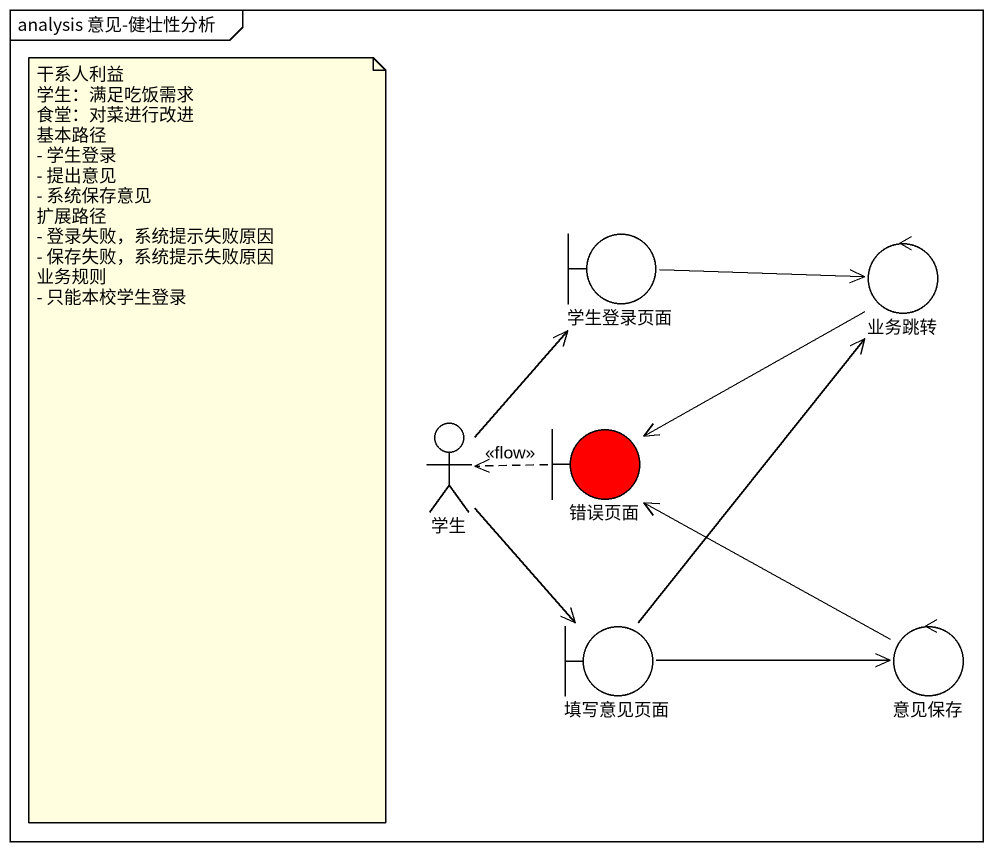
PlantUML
@startuml
mainframe analysis 意见-健壮性分析
boundary 学生登录页面
control 业务跳转
actor 学生
boundary 错误页面 #FF0000
boundary 填写意见页面
control 意见保存
学生登录页面 -right-> 业务跳转
业务跳转 --> 错误页面
学生 -up-> 学生登录页面
学生 --> 填写意见页面
错误页面 .left.> 学生 : <<flow>>
填写意见页面 -up-> 业务跳转
填写意见页面 -right-> 意见保存
意见保存 -up-> 错误页面
note as N1
  干系人利益
  学生：满足吃饭需求
  食堂：对菜进行改进
  基本路径
  - 学生登录
  - 提出意见
  - 系统保存意见
  扩展路径
  - 登录失败，系统提示失败原因
  - 保存失败，系统提示失败原因
  业务规则
  - 只能本校学生登录
end note
@enduml
